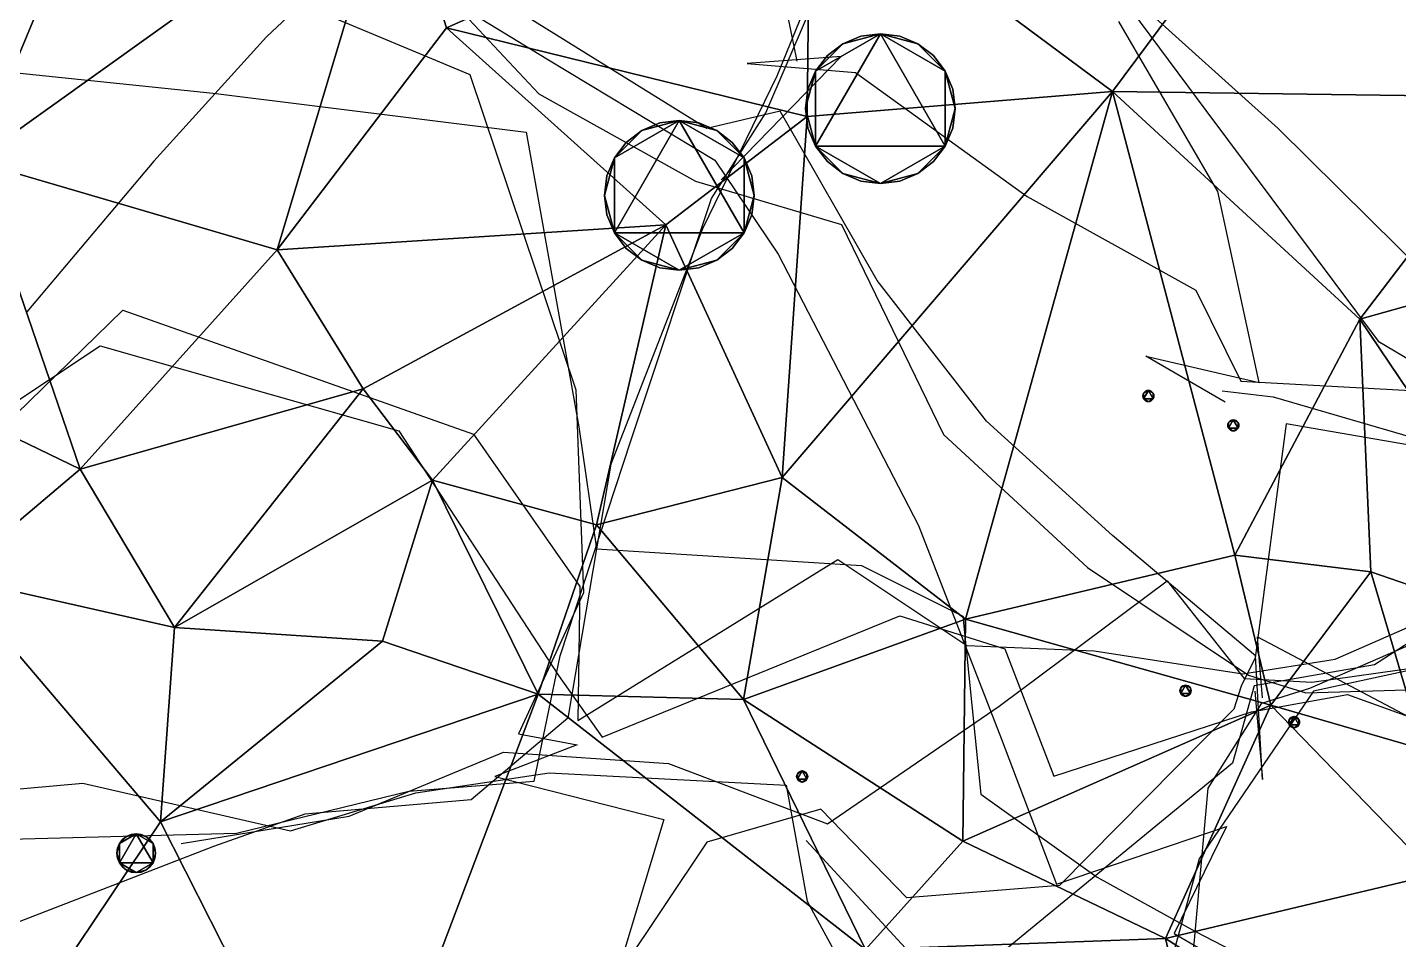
# Model space of a CAD drawing. Header units: metres. Extents: x -1474 to 1301, y -1635 to 1276.
# Drawn here: x -119.9 to 374, y -657.4 to -328.9 of the extents above; entities that cross this region are included whole.
import ezdxf

# ---------------------------------------------------------------- set-up
doc = ezdxf.new("R2010")
doc.units = ezdxf.units.M

msp = doc.modelspace()

# ---------------------------------------------------------------- linework, layer by layer
for p, q in [((-56, -178, -2424), (-139, -377, -2442)), ((-139, -377, -2442), (-56, -178, -2424)), ((12, -269, -2446), (-139, -377, -2442)), ((-139, -377, -2442), (12, -269, -2446)), ((12, -269, -2446), (-30, -409, -2442)), ((-30, -409, -2442), (12, -269, -2446)), ((12, -269, -2446), (31, -329, -2438)), ((31, -329, -2438), (12, -269, -2446)), ((162, -271, -2440), (31, -329, -2438)), ((31, -329, -2438), (162, -271, -2440)), ((162, -271, -2440), (161, -361, -2414)), ((161, -361, -2414), (162, -271, -2440)), ((162, -271, -2440), (271, -352, -2432)), ((271, -352, -2432), (162, -271, -2440)), ((322, -283, -2436), (271, -352, -2432)), ((271, -352, -2432), (322, -283, -2436)), ((157.32043, -340.98315, -2500), (146.96716, -289.9627, -2500)), ((7.648193, -293.32648, -2500), (-33.880005, -332.2066, -2500)), ((5.269409, -302.313, -2500), (67.13257, -340.15887, -2500)), ((124.82922, -365.2815, -2500), (23.338013, -302.19348, -2500)), ((164.5907, -310.34418, -2500), (150.0697, -346.43652, -2500)), ((267.76587, -309.22852, -2500), (304.60498, -358.76788, -2500)), ((28.832275, -314.75525, -2500), (64.30469, -352.8059, -2500)), ((279.30566, -319.1424, -2500), (330.60815, -365.2755, -2500)), ((-16.417969, -322.48456, -2500), (39.431763, -345.7964, -2500)), ((146.0437, -359.6577, -2500), (160.75513, -325.54138, -2500)), ((31, -329, -2438), (-30, -409, -2442)), ((-30, -409, -2442), (31, -329, -2438)), ((31, -329, -2438), (110, -400, -2430)), ((31, -329, -2438), (161, -361, -2414)), ((110, -400, -2430), (31, -329, -2438)), ((161, -361, -2414), (31, -329, -2438)), ((308.85132, -387.92566, -2500), (273.2223, -326.69788, -2500)), ((-33.880005, -332.2066, -2500), (-74.449585, -377.0869, -2500)), ((173.81665, -334.73853, -2500), (168.22473, -339.02936, -2500)), ((180.32849, -332.0412, -2500), (173.81665, -334.73853, -2500)), ((187.31665, -331.12122, -2500), (180.32849, -332.0412, -2500)), ((194.30481, -332.0412, -2500), (187.31665, -331.12122, -2500)), ((200.81665, -334.73853, -2500), (194.30481, -332.0412, -2500)), ((206.40857, -339.02936, -2500), (200.81665, -334.73853, -2500)), ((67.13257, -340.15887, -2500), (127.66699, -376.726, -2500)), ((129.97583, -383.80823, -2500), (173.24902, -339.33185, -2500)), ((173.24902, -339.33185, -2500), (139.39453, -341.89648, -2500)), ((168.22473, -339.02936, -2500), (163.93396, -344.62122, -2500)), ((210.69934, -344.62122, -2500), (206.40857, -339.02936, -2500)), ((-143.26501, -343.14075, -2500), (-53.075073, -352.5299, -2500)), ((139.39453, -341.89648, -2500), (178.35132, -345.09814, -2500)), ((163.93396, -344.62122, -2500), (161.2367, -351.13312, -2500)), ((178.35132, -345.09814, -2500), (240.25195, -389.70996, -2500)), ((213.3966, -351.13312, -2500), (210.69934, -344.62122, -2500)), ((39.431763, -345.7964, -2500), (77.672485, -459.39734, -2500)), ((150.0697, -346.43652, -2500), (123.256714, -401.46863, -2500)), ((-53.075073, -352.5299, -2500), (59.770264, -366.57874, -2500)), ((64.30469, -352.8059, -2500), (120.74829, -384.22284, -2500)), ((271, -352, -2432), (152, -491, -2396)), ((152, -491, -2396), (271, -352, -2432)), ((161.2367, -351.13312, -2500), (160.31665, -358.12122, -2500)), ((271, -352, -2432), (161, -361, -2414)), ((161, -361, -2414), (271, -352, -2432)), ((214.31665, -358.12122, -2500), (213.3966, -351.13312, -2500)), ((271, -352, -2432), (218, -542, -2386)), ((218, -542, -2386), (271, -352, -2432)), ((271, -352, -2432), (315, -519, -2406)), ((271, -352, -2432), (360, -434, -2410)), ((315, -519, -2406), (271, -352, -2432)), ((421, -354, -2430), (271, -352, -2432)), ((271, -352, -2432), (421, -354, -2430)), ((360, -434, -2410), (271, -352, -2432)), ((421, -354, -2430), (360, -434, -2410)), ((360, -434, -2410), (421, -354, -2430)), ((151.24829, -359.07715, -2500), (124.82922, -365.2815, -2500)), ((126.5293, -390.43646, -2500), (146.0437, -359.6577, -2500)), ((186.15271, -419.96887, -2500), (151.24829, -359.07715, -2500)), ((160.31665, -358.12122, -2500), (161.2367, -365.1093, -2500)), ((213.3966, -365.1093, -2500), (214.31665, -358.12122, -2500)), ((304.60498, -358.76788, -2500), (366.60046, -441.87958, -2500)), ((107.895386, -363.27936, -2500), (101.383545, -365.97668, -2500)), ((114.883545, -362.35938, -2500), (107.895386, -363.27936, -2500)), ((161, -361, -2414), (110, -400, -2430)), ((110, -400, -2430), (161, -361, -2414)), ((121.871704, -363.27936, -2500), (114.883545, -362.35938, -2500)), ((128.38354, -365.97668, -2500), (121.871704, -363.27936, -2500)), ((161, -361, -2414), (152, -491, -2396)), ((152, -491, -2396), (161, -361, -2414)), ((161.2367, -365.1093, -2500), (163.93396, -371.62122, -2500)), ((210.69934, -371.62122, -2500), (213.3966, -365.1093, -2500)), ((330.60815, -365.2755, -2500), (405.3678, -439.1855, -2500)), ((59.770264, -366.57874, -2500), (78.6521, -472.77966, -2500)), ((95.791626, -370.26752, -2500), (91.500854, -375.85938, -2500)), ((101.383545, -365.97668, -2500), (95.791626, -370.26752, -2500)), ((133.97546, -370.26752, -2500), (128.38354, -365.97668, -2500)), ((138.26624, -375.85938, -2500), (133.97546, -370.26752, -2500)), ((163.93396, -371.62122, -2500), (168.22473, -377.21307, -2500)), ((206.40857, -377.21307, -2500), (210.69934, -371.62122, -2500)), ((-139, -377, -2442), (-101, -488, -2434)), ((-139, -377, -2442), (-30, -409, -2442)), ((-101, -488, -2434), (-139, -377, -2442)), ((-30, -409, -2442), (-139, -377, -2442)), ((-74.449585, -377.0869, -2500), (-120.12598, -431.3012, -2500)), ((91.500854, -375.85938, -2500), (88.80359, -382.37128, -2500)), ((127.66699, -376.726, -2500), (150.50244, -410.50037, -2500)), ((140.9635, -382.37128, -2500), (138.26624, -375.85938, -2500)), ((168.22473, -377.21307, -2500), (173.81665, -381.5039, -2500)), ((200.81665, -381.5039, -2500), (206.40857, -377.21307, -2500)), ((88.80359, -382.37128, -2500), (87.883545, -389.35938, -2500)), ((120.74829, -384.22284, -2500), (173.34082, -399.8322, -2500)), ((141.88354, -389.35938, -2500), (140.9635, -382.37128, -2500)), ((173.81665, -381.5039, -2500), (180.32849, -384.20123, -2500)), ((180.32849, -384.20123, -2500), (187.31665, -385.12122, -2500)), ((187.31665, -385.12122, -2500), (194.30481, -384.20123, -2500)), ((194.30481, -384.20123, -2500), (200.81665, -381.5039, -2500)), ((87.883545, -389.35938, -2500), (88.80359, -396.34747, -2500)), ((140.9635, -396.34747, -2500), (141.88354, -389.35938, -2500)), ((240.25195, -389.70996, -2500), (300.96338, -423.5688, -2500)), ((323.76453, -456.75305, -2500), (308.85132, -387.92566, -2500)), ((531, -386, -2438), (360, -434, -2410)), ((360, -434, -2410), (531, -386, -2438)), ((97.49072, -477.38507, -2500), (126.5293, -390.43646, -2500)), ((-30, -409, -2442), (110, -400, -2430)), ((110, -400, -2430), (-30, -409, -2442)), ((110, -400, -2430), (1, -459, -2418)), ((1, -459, -2418), (110, -400, -2430)), ((110, -400, -2430), (26, -492, -2406)), ((26, -492, -2406), (110, -400, -2430)), ((110, -400, -2430), (85, -508, -2406)), ((85, -508, -2406), (110, -400, -2430)), ((88.80359, -396.34747, -2500), (91.500854, -402.85938, -2500)), ((110, -400, -2430), (152, -491, -2396)), ((152, -491, -2396), (110, -400, -2430)), ((138.26624, -402.85938, -2500), (140.9635, -396.34747, -2500)), ((173.34082, -399.8322, -2500), (210.03943, -475.4981, -2500)), ((123.256714, -401.46863, -2500), (90.17334, -486.1839, -2500)), ((91.500854, -402.85938, -2500), (95.791626, -408.45123, -2500)), ((133.97546, -408.45123, -2500), (138.26624, -402.85938, -2500)), ((-30, -409, -2442), (-101, -488, -2434)), ((-101, -488, -2434), (-30, -409, -2442)), ((-30, -409, -2442), (1, -459, -2418)), ((1, -459, -2418), (-30, -409, -2442)), ((95.791626, -408.45123, -2500), (101.383545, -412.74207, -2500)), ((128.38354, -412.74207, -2500), (133.97546, -408.45123, -2500)), ((101.383545, -412.74207, -2500), (107.895386, -415.4394, -2500)), ((121.871704, -415.4394, -2500), (128.38354, -412.74207, -2500)), ((150.50244, -410.50037, -2500), (201.0564, -508.27344, -2500)), ((107.895386, -415.4394, -2500), (114.883545, -416.35938, -2500)), ((114.883545, -416.35938, -2500), (121.871704, -415.4394, -2500)), ((-239, -421, -2434), (-101, -488, -2434)), ((-101, -488, -2434), (-239, -421, -2434)), ((225.50171, -470.75757, -2500), (186.15271, -419.96887, -2500)), ((300.96338, -423.5688, -2500), (317.15845, -456.24976, -2500)), ((-128.84436, -472.8402, -2500), (-85.58411, -430.69757, -2500)), ((-85.58411, -430.69757, -2500), (40.79126, -475.38214, -2500)), ((360, -434, -2410), (315, -519, -2406)), ((315, -519, -2406), (360, -434, -2410)), ((360, -434, -2410), (364, -525, -2406)), ((360, -434, -2410), (439, -551, -2406)), ((364, -525, -2406), (360, -434, -2410)), ((439, -551, -2406), (360, -434, -2410)), ((-144.3003, -476.92328, -2500), (-93.75366, -443.60272, -2500)), ((-93.75366, -443.60272, -2500), (13.89978, -474.2013, -2500)), ((366.60046, -441.87958, -2500), (442.4214, -486.9563, -2500)), ((311.5437, -463.89832, -2500), (283.0033, -447.2334, -2500)), ((283.0033, -447.2334, -2500), (323.76453, -456.75305, -2500)), ((1, -459, -2418), (-101, -488, -2434)), ((-101, -488, -2434), (1, -459, -2418)), ((1, -459, -2418), (-67, -545, -2418)), ((-67, -545, -2418), (1, -459, -2418)), ((1, -459, -2418), (26, -492, -2406)), ((26, -492, -2406), (1, -459, -2418)), ((317.15845, -456.24976, -2500), (405.48816, -461.0868, -2500)), ((77.672485, -459.39734, -2500), (80.321655, -532.5295, -2500)), ((281.94495, -461.1186, -2500), (281.87683, -461.63623, -2500)), ((281.87683, -461.63623, -2500), (281.94495, -462.15387, -2500)), ((282.14478, -460.63623, -2500), (281.94495, -461.1186, -2500)), ((281.94495, -462.15387, -2500), (282.14478, -462.63623, -2500)), ((282.46265, -460.22205, -2500), (282.14478, -460.63623, -2500)), ((282.14478, -462.63623, -2500), (282.46265, -463.0504, -2500)), ((282.87683, -459.90417, -2500), (282.46265, -460.22205, -2500)), ((282.46265, -463.0504, -2500), (282.87683, -463.3683, -2500)), ((283.35925, -459.7044, -2500), (282.87683, -459.90417, -2500)), ((282.87683, -463.3683, -2500), (283.35925, -463.56805, -2500)), ((283.87683, -459.63623, -2500), (283.35925, -459.7044, -2500)), ((283.35925, -463.56805, -2500), (283.87683, -463.63623, -2500)), ((284.3944, -459.7044, -2500), (283.87683, -459.63623, -2500)), ((283.87683, -463.63623, -2500), (284.3944, -463.56805, -2500)), ((284.87683, -459.90417, -2500), (284.3944, -459.7044, -2500)), ((284.3944, -463.56805, -2500), (284.87683, -463.3683, -2500)), ((285.29102, -460.22205, -2500), (284.87683, -459.90417, -2500)), ((284.87683, -463.3683, -2500), (285.29102, -463.0504, -2500)), ((285.6089, -460.63623, -2500), (285.29102, -460.22205, -2500)), ((285.29102, -463.0504, -2500), (285.6089, -462.63623, -2500)), ((285.80872, -461.1186, -2500), (285.6089, -460.63623, -2500)), ((285.6089, -462.63623, -2500), (285.80872, -462.15387, -2500)), ((285.87683, -461.63623, -2500), (285.80872, -461.1186, -2500)), ((285.80872, -462.15387, -2500), (285.87683, -461.63623, -2500)), ((310.45483, -459.7608, -2500), (328.77283, -461.94806, -2500)), ((328.77283, -461.94806, -2500), (446.72876, -496.35822, -2500)), ((78.6521, -472.77966, -2500), (85.00903, -516.64105, -2500)), ((270.9231, -511.89288, -2500), (225.50171, -470.75757, -2500)), ((312.53894, -471.70892, -2500), (312.47083, -472.22656, -2500)), ((312.47083, -472.22656, -2500), (312.53894, -472.7442, -2500)), ((312.73877, -471.22656, -2500), (312.53894, -471.70892, -2500)), ((312.53894, -472.7442, -2500), (312.73877, -473.22656, -2500)), ((313.05664, -470.81238, -2500), (312.73877, -471.22656, -2500)), ((312.73877, -473.22656, -2500), (313.05664, -473.64075, -2500)), ((313.47083, -470.4945, -2500), (313.05664, -470.81238, -2500)), ((313.05664, -473.64075, -2500), (313.47083, -473.95862, -2500)), ((313.95325, -470.29474, -2500), (313.47083, -470.4945, -2500)), ((313.47083, -473.95862, -2500), (313.95325, -474.1584, -2500)), ((314.47083, -470.22656, -2500), (313.95325, -470.29474, -2500)), ((313.95325, -474.1584, -2500), (314.47083, -474.22656, -2500)), ((314.9884, -470.29474, -2500), (314.47083, -470.22656, -2500)), ((314.47083, -474.22656, -2500), (314.9884, -474.1584, -2500)), ((315.47083, -470.4945, -2500), (314.9884, -470.29474, -2500)), ((314.9884, -474.1584, -2500), (315.47083, -473.95862, -2500)), ((315.885, -470.81238, -2500), (315.47083, -470.4945, -2500)), ((315.47083, -473.95862, -2500), (315.885, -473.64075, -2500)), ((316.20288, -471.22656, -2500), (315.885, -470.81238, -2500)), ((315.885, -473.64075, -2500), (316.20288, -473.22656, -2500)), ((316.4027, -471.70892, -2500), (316.20288, -471.22656, -2500)), ((316.20288, -473.22656, -2500), (316.4027, -472.7442, -2500)), ((316.47083, -472.22656, -2500), (316.4027, -471.70892, -2500)), ((316.4027, -472.7442, -2500), (316.47083, -472.22656, -2500)), ((333.46387, -471.63757, -2500), (322.30603, -555.9109, -2500)), ((444.734, -490.9547, -2500), (333.46387, -471.63757, -2500)), ((13.89978, -474.2013, -2500), (71.334595, -562.3538, -2500)), ((40.79126, -475.38214, -2500), (79.07825, -530.282, -2500)), ((72.014404, -555.19617, -2500), (97.49072, -477.38507, -2500)), ((210.03943, -475.4981, -2500), (261.91602, -523.4243, -2500)), ((-101, -488, -2434), (-147, -527, -2416)), ((-147, -527, -2416), (-101, -488, -2434)), ((-101, -488, -2434), (-67, -545, -2418)), ((-67, -545, -2418), (-101, -488, -2434)), ((90.17334, -486.1839, -2500), (74.77539, -577.70667, -2500)), ((26, -492, -2406), (-67, -545, -2418)), ((-67, -545, -2418), (26, -492, -2406)), ((26, -492, -2406), (8, -550, -2406)), ((8, -550, -2406), (26, -492, -2406)), ((26, -492, -2406), (64, -569, -2392)), ((26, -492, -2406), (85, -508, -2406)), ((64, -569, -2392), (26, -492, -2406)), ((85, -508, -2406), (26, -492, -2406)), ((152, -491, -2396), (85, -508, -2406)), ((85, -508, -2406), (152, -491, -2396)), ((152, -491, -2396), (138, -571, -2396)), ((138, -571, -2396), (152, -491, -2396)), ((152, -491, -2396), (218, -542, -2386)), ((218, -542, -2386), (152, -491, -2396)), ((85, -508, -2406), (64, -569, -2392)), ((64, -569, -2392), (85, -508, -2406)), ((85, -508, -2406), (138, -571, -2396)), ((138, -571, -2396), (85, -508, -2406)), ((201.0564, -508.27344, -2500), (230.94287, -585.25903, -2500)), ((446.62317, -506.02106, -2500), (365.27002, -558.51624, -2500)), ((322.42444, -555.28577, -2500), (270.9231, -511.89288, -2500)), ((351.14307, -556.413, -2500), (452.04053, -512.0808, -2500)), ((85.00903, -516.64105, -2500), (180.55322, -522.636, -2500)), ((78.37683, -578.48346, -2500), (171.98108, -520.4892, -2500)), ((171.98108, -520.4892, -2500), (218.52063, -551.5474, -2500)), ((180.55322, -522.636, -2500), (217.0575, -540.9985, -2500)), ((218, -542, -2386), (315, -519, -2406)), ((315, -519, -2406), (218, -542, -2386)), ((261.91602, -523.4243, -2500), (319.9242, -562.1927, -2500)), ((315, -519, -2406), (328, -573, -2394)), ((315, -519, -2406), (364, -525, -2406)), ((328, -573, -2394), (315, -519, -2406)), ((364, -525, -2406), (315, -519, -2406)), ((-147, -527, -2416), (-72, -615, -2422)), ((-67, -545, -2418), (-147, -527, -2416)), ((-147, -527, -2416), (-67, -545, -2418)), ((-72, -615, -2422), (-147, -527, -2416)), ((230.13647, -573.41956, -2500), (290.69458, -528.2071, -2500)), ((290.69458, -528.2071, -2500), (318.4049, -563.42676, -2500)), ((364, -525, -2406), (328, -573, -2394)), ((328, -573, -2394), (364, -525, -2406)), ((364, -525, -2406), (383, -589, -2396)), ((364, -525, -2406), (439, -551, -2406)), ((383, -589, -2396), (364, -525, -2406)), ((439, -551, -2406), (364, -525, -2406)), ((80.321655, -532.5295, -2500), (57.013794, -583.27905, -2500)), ((79.07825, -530.282, -2500), (78.37683, -578.48346, -2500)), ((87.06592, -584.51215, -2500), (194.36304, -540.87006, -2500)), ((218, -542, -2386), (138, -571, -2396)), ((138, -571, -2396), (218, -542, -2386)), ((194.36304, -540.87006, -2500), (232.18494, -552.7723, -2500)), ((218, -542, -2386), (217, -622, -2412)), ((217, -622, -2412), (218, -542, -2386)), ((217.0575, -540.9985, -2500), (223.49133, -605.11456, -2500)), ((218, -542, -2386), (328, -573, -2394)), ((328, -573, -2394), (218, -542, -2386)), ((342.02917, -566.86475, -2500), (403.06433, -540.3313, -2500)), ((-67, -545, -2418), (-72, -615, -2422)), ((-72, -615, -2422), (-67, -545, -2418)), ((-67, -545, -2418), (8, -550, -2406)), ((8, -550, -2406), (-67, -545, -2418)), ((8, -550, -2406), (-72, -615, -2422)), ((-72, -615, -2422), (8, -550, -2406)), ((64, -569, -2392), (8, -550, -2406)), ((8, -550, -2406), (64, -569, -2392)), ((218.52063, -551.5474, -2500), (264.33887, -553.4268, -2500)), ((232.18494, -552.7723, -2500), (249.78491, -598.57513, -2500)), ((324.97388, -570.3248, -2500), (323.16187, -548.4141, -2500)), ((323.16187, -548.4141, -2500), (381.73206, -579.3712, -2500)), ((62.585083, -600.41205, -2500), (72.014404, -555.19617, -2500)), ((264.33887, -553.4268, -2500), (317.85156, -561.7289, -2500)), ((322.30603, -555.9109, -2500), (317.30432, -566.17444, -2500)), ((317.85156, -561.7289, -2500), (351.14307, -556.413, -2500)), ((324.93103, -599.7462, -2500), (322.42444, -555.28577, -2500)), ((391.30286, -557.5569, -2500), (343.30054, -567.9421, -2500)), ((71.334595, -562.3538, -2500), (87.06592, -584.51215, -2500)), ((319.9242, -562.1927, -2500), (340.60522, -568.5896, -2500)), ((365.27002, -558.51624, -2500), (321.95898, -566.05914, -2500)), ((342.7058, -564.76917, -2500), (381.9624, -559.21216, -2500)), ((295.32263, -567.27795, -2500), (295.25452, -567.7956, -2500)), ((295.25452, -567.7956, -2500), (295.32263, -568.31323, -2500)), ((295.52246, -566.7956, -2500), (295.32263, -567.27795, -2500)), ((295.84033, -566.3814, -2500), (295.52246, -566.7956, -2500)), ((296.25452, -566.06354, -2500), (295.84033, -566.3814, -2500)), ((296.73694, -565.8638, -2500), (296.25452, -566.06354, -2500)), ((297.25452, -565.7956, -2500), (296.73694, -565.8638, -2500)), ((297.7721, -565.8638, -2500), (297.25452, -565.7956, -2500)), ((298.25452, -566.06354, -2500), (297.7721, -565.8638, -2500)), ((298.6687, -566.3814, -2500), (298.25452, -566.06354, -2500)), ((298.98657, -566.7956, -2500), (298.6687, -566.3814, -2500)), ((299.1864, -567.27795, -2500), (298.98657, -566.7956, -2500)), ((299.25452, -567.7956, -2500), (299.1864, -567.27795, -2500)), ((299.1864, -568.31323, -2500), (299.25452, -567.7956, -2500)), ((343.30054, -567.9421, -2500), (302.12854, -628.40564, -2500)), ((321.95898, -566.05914, -2500), (314.1394, -593.8933, -2500)), ((317.30432, -566.17444, -2500), (314.65625, -574.42194, -2500)), ((318.4049, -563.42676, -2500), (342.7058, -564.76917, -2500)), ((322.2296, -567.91345, -2500), (324.93103, -599.7462, -2500)), ((324.68396, -572.29803, -2500), (342.02917, -566.86475, -2500)), ((340.60522, -568.5896, -2500), (390.39917, -567.0701, -2500)), ((64, -569, -2392), (-72, -615, -2422)), ((-72, -615, -2422), (64, -569, -2392)), ((64, -569, -2392), (-4, -749, -2420)), ((-4, -749, -2420), (64, -569, -2392)), ((138, -571, -2396), (64, -569, -2392)), ((64, -569, -2392), (182, -661, -2390)), ((64, -569, -2392), (138, -571, -2396)), ((182, -661, -2390), (64, -569, -2392)), ((138, -571, -2396), (182, -661, -2390)), ((138, -571, -2396), (217, -622, -2412)), ((182, -661, -2390), (138, -571, -2396)), ((217, -622, -2412), (138, -571, -2396)), ((295.32263, -568.31323, -2500), (295.52246, -568.7956, -2500)), ((295.52246, -568.7956, -2500), (295.84033, -569.2098, -2500)), ((295.84033, -569.2098, -2500), (296.25452, -569.52765, -2500)), ((296.25452, -569.52765, -2500), (296.73694, -569.7274, -2500)), ((296.73694, -569.7274, -2500), (297.25452, -569.7956, -2500)), ((297.25452, -569.7956, -2500), (297.7721, -569.7274, -2500)), ((297.7721, -569.7274, -2500), (298.25452, -569.52765, -2500)), ((298.25452, -569.52765, -2500), (298.6687, -569.2098, -2500)), ((298.6687, -569.2098, -2500), (298.98657, -568.7956, -2500)), ((298.98657, -568.7956, -2500), (299.1864, -568.31323, -2500)), ((305.35022, -602.8741, -2500), (324.68396, -572.29803, -2500)), ((321.0669, -575.36304, -2500), (355.6245, -569.1686, -2500)), ((355.6245, -569.1686, -2500), (447.56885, -602.4696, -2500)), ((74.77539, -577.70667, -2500), (39.926636, -607.085, -2500)), ((168.22266, -615.7739, -2500), (230.13647, -573.41956, -2500)), ((328, -573, -2394), (217, -622, -2412)), ((217, -622, -2412), (328, -573, -2394)), ((249.78491, -598.57513, -2500), (321.0669, -575.36304, -2500)), ((314.65625, -574.42194, -2500), (251.8739, -638.02, -2500)), ((328, -573, -2394), (290, -657, -2396)), ((290, -657, -2396), (328, -573, -2394)), ((328, -573, -2394), (387, -634, -2390)), ((328, -573, -2394), (383, -589, -2396)), ((387, -634, -2390), (328, -573, -2394)), ((383, -589, -2396), (328, -573, -2394)), ((334.93396, -577.7222, -2500), (334.6161, -578.1364, -2500)), ((335.34814, -577.40436, -2500), (334.93396, -577.7222, -2500)), ((335.83057, -577.2046, -2500), (335.34814, -577.40436, -2500)), ((336.34814, -577.1364, -2500), (335.83057, -577.2046, -2500)), ((336.86572, -577.2046, -2500), (336.34814, -577.1364, -2500)), ((337.34814, -577.40436, -2500), (336.86572, -577.2046, -2500)), ((337.76233, -577.7222, -2500), (337.34814, -577.40436, -2500)), ((338.0802, -578.1364, -2500), (337.76233, -577.7222, -2500)), ((334.41626, -578.6188, -2500), (334.34814, -579.1364, -2500)), ((334.34814, -579.1364, -2500), (334.41626, -579.65405, -2500)), ((334.6161, -578.1364, -2500), (334.41626, -578.6188, -2500)), ((334.41626, -579.65405, -2500), (334.6161, -580.1364, -2500)), ((334.6161, -580.1364, -2500), (334.93396, -580.5506, -2500)), ((334.93396, -580.5506, -2500), (335.34814, -580.86847, -2500)), ((335.34814, -580.86847, -2500), (335.83057, -581.06824, -2500)), ((335.83057, -581.06824, -2500), (336.34814, -581.1364, -2500)), ((336.34814, -581.1364, -2500), (336.86572, -581.06824, -2500)), ((336.86572, -581.06824, -2500), (337.34814, -580.86847, -2500)), ((337.34814, -580.86847, -2500), (337.76233, -580.5506, -2500)), ((337.76233, -580.5506, -2500), (338.0802, -580.1364, -2500)), ((338.28003, -578.6188, -2500), (338.0802, -578.1364, -2500)), ((338.0802, -580.1364, -2500), (338.28003, -579.65405, -2500)), ((338.34814, -579.1364, -2500), (338.28003, -578.6188, -2500)), ((338.28003, -579.65405, -2500), (338.34814, -579.1364, -2500)), ((78.13916, -587.2406, -2500), (48.37854, -598.75104, -2500)), ((57.013794, -583.27905, -2500), (78.13916, -587.2406, -2500)), ((230.94287, -585.25903, -2500), (250.81897, -637.4984, -2500)), ((-4.094849, -612.9643, -2500), (51.52112, -589.9367, -2500)), ((51.52112, -589.9367, -2500), (110.960205, -594.0395, -2500)), ((19.940552, -604.6097, -2500), (68.037476, -597.406, -2500)), ((68.037476, -597.406, -2500), (153.40833, -601.77893, -2500)), ((110.960205, -594.0395, -2500), (168.22266, -615.7739, -2500)), ((157.72522, -597.2855, -2500), (157.40735, -597.6997, -2500)), ((158.1394, -596.96765, -2500), (157.72522, -597.2855, -2500)), ((158.62183, -596.7679, -2500), (158.1394, -596.96765, -2500)), ((159.1394, -596.6997, -2500), (158.62183, -596.7679, -2500)), ((159.65698, -596.7679, -2500), (159.1394, -596.6997, -2500)), ((160.1394, -596.96765, -2500), (159.65698, -596.7679, -2500)), ((160.55359, -597.2855, -2500), (160.1394, -596.96765, -2500)), ((160.87146, -597.6997, -2500), (160.55359, -597.2855, -2500)), ((314.1394, -593.8933, -2500), (232.60669, -660.8932, -2500)), ((-165.47021, -606.85767, -2500), (-99.93494, -601.101, -2500)), ((-99.93494, -601.101, -2500), (-25.200073, -618.21686, -2500)), ((17.485718, -603.9347, -2500), (62.585083, -600.41205, -2500)), ((48.37854, -598.75104, -2500), (109.27551, -614.24927, -2500)), ((153.40833, -601.77893, -2500), (160.9978, -643.5505, -2500)), ((157.20752, -598.18207, -2500), (157.1394, -598.6997, -2500)), ((157.1394, -598.6997, -2500), (157.20752, -599.21735, -2500)), ((157.40735, -597.6997, -2500), (157.20752, -598.18207, -2500)), ((157.20752, -599.21735, -2500), (157.40735, -599.6997, -2500)), ((157.40735, -599.6997, -2500), (157.72522, -600.1139, -2500)), ((157.72522, -600.1139, -2500), (158.1394, -600.43176, -2500)), ((158.1394, -600.43176, -2500), (158.62183, -600.63153, -2500)), ((158.62183, -600.63153, -2500), (159.1394, -600.6997, -2500)), ((159.1394, -600.6997, -2500), (159.65698, -600.63153, -2500)), ((159.65698, -600.63153, -2500), (160.1394, -600.43176, -2500)), ((160.1394, -600.43176, -2500), (160.55359, -600.1139, -2500)), ((160.55359, -600.1139, -2500), (160.87146, -599.6997, -2500)), ((161.07129, -598.18207, -2500), (160.87146, -597.6997, -2500)), ((160.87146, -599.6997, -2500), (161.07129, -599.21735, -2500)), ((161.1394, -598.6997, -2500), (161.07129, -598.18207, -2500)), ((161.07129, -599.21735, -2500), (161.1394, -598.6997, -2500)), ((-44.585205, -619.1035, -2500), (17.485718, -603.9347, -2500)), ((-25.200073, -618.21686, -2500), (19.940552, -604.6097, -2500)), ((39.926636, -607.085, -2500), (-20.053345, -612.2451, -2500)), ((223.49133, -605.11456, -2500), (265.42102, -635.0014, -2500)), ((299.438, -668.66766, -2500), (305.35022, -602.8741, -2500)), ((-20.053345, -612.2451, -2500), (-52.968994, -623.90497, -2500)), ((165.82446, -610.51575, -2500), (124.752686, -622.368, -2500)), ((196.8872, -642.46564, -2500), (165.82446, -610.51575, -2500)), ((-72, -615, -2422), (-154, -737, -2434)), ((-154, -737, -2434), (-72, -615, -2422)), ((-72, -615, -2422), (-4, -749, -2420)), ((-4, -749, -2420), (-72, -615, -2422)), ((-64.506836, -622.7866, -2500), (-4.094849, -612.9643, -2500)), ((109.27551, -614.24927, -2500), (73.693726, -732.2025, -2500)), ((250.81897, -637.4984, -2500), (312.01123, -616.7677, -2500)), ((312.01123, -616.7677, -2500), (293.18286, -655.2494, -2500)), ((-138.10474, -621.6098, -2500), (-44.585205, -619.1035, -2500)), ((-85.70166, -621.39246, -2500), (-86.81409, -622.8422, -2500)), ((-84.25195, -620.28, -2500), (-85.70166, -621.39246, -2500)), ((-82.56372, -619.58075, -2500), (-84.25195, -620.28, -2500)), ((-80.75195, -619.3422, -2500), (-82.56372, -619.58075, -2500)), ((-78.940186, -619.58075, -2500), (-80.75195, -619.3422, -2500)), ((-77.25195, -620.28, -2500), (-78.940186, -619.58075, -2500)), ((-75.802246, -621.39246, -2500), (-77.25195, -620.28, -2500)), ((-74.68982, -622.8422, -2500), (-75.802246, -621.39246, -2500)), ((124.752686, -622.368, -2500), (64.733154, -712.20325, -2500)), ((160.5874, -621.78894, -2500), (207.87598, -672.9431, -2500)), ((217, -622, -2412), (182, -661, -2390)), ((182, -661, -2390), (217, -622, -2412)), ((217, -622, -2412), (290, -657, -2396)), ((290, -657, -2396), (217, -622, -2412)), ((-52.968994, -623.90497, -2500), (-135.22888, -655.7836, -2500)), ((-87.51343, -624.5305, -2500), (-87.75195, -626.3422, -2500)), ((-87.75195, -626.3422, -2500), (-87.51343, -628.15393, -2500)), ((-86.81409, -622.8422, -2500), (-87.51343, -624.5305, -2500)), ((-73.99048, -624.5305, -2500), (-74.68982, -622.8422, -2500)), ((-73.75195, -626.3422, -2500), (-73.99048, -624.5305, -2500)), ((-73.99048, -628.15393, -2500), (-73.75195, -626.3422, -2500)), ((-87.51343, -628.15393, -2500), (-86.81409, -629.8422, -2500)), ((-86.81409, -629.8422, -2500), (-85.70166, -631.292, -2500)), ((-85.70166, -631.292, -2500), (-84.25195, -632.4044, -2500)), ((-77.25195, -632.4044, -2500), (-75.802246, -631.292, -2500)), ((-75.802246, -631.292, -2500), (-74.68982, -629.8422, -2500)), ((-74.68982, -629.8422, -2500), (-73.99048, -628.15393, -2500)), ((302.12854, -628.40564, -2500), (285.42834, -689.7232, -2500)), ((-84.25195, -632.4044, -2500), (-82.56372, -633.1037, -2500)), ((-82.56372, -633.1037, -2500), (-80.75195, -633.3422, -2500)), ((-80.75195, -633.3422, -2500), (-78.940186, -633.1037, -2500)), ((-78.940186, -633.1037, -2500), (-77.25195, -632.4044, -2500)), ((265.42102, -635.0014, -2500), (300.6228, -654.42, -2500)), ((387, -634, -2390), (290, -657, -2396)), ((290, -657, -2396), (387, -634, -2390)), ((251.8739, -638.02, -2500), (196.8872, -642.46564, -2500)), ((160.9978, -643.5505, -2500), (209.50403, -733.23285, -2500)), ((293.18286, -655.2494, -2500), (362.3313, -695.451, -2500)), ((300.6228, -654.42, -2500), (367.1864, -688.7362, -2500)), ((290, -657, -2396), (182, -661, -2390)), ((182, -661, -2390), (290, -657, -2396)), ((290, -657, -2396), (306, -723, -2402)), ((290, -657, -2396), (370, -708, -2396)), ((306, -723, -2402), (290, -657, -2396)), ((370, -708, -2396), (290, -657, -2396))]:
    msp.add_line(p, q)
for points in [[(163.93396, -344.62122, -2500), (173.81665, -334.73853, -2500), (187.31665, -331.12122, -2500), (187.31676, -331.12112, -2500)], [(163.93396, -371.62122, -2500), (163.93396, -344.62122, -2500), (187.31665, -331.12122, -2500), (187.31676, -331.12112, -2500)], [(187.31665, -331.12122, -2500), (210.69934, -371.62122, -2500), (163.93396, -371.62122, -2500), (163.93407, -371.62112, -2500)], [(163.93396, -344.62122, -2500), (168.22473, -339.02936, -2500), (173.81665, -334.73853, -2500), (173.81676, -334.73843, -2500)], [(173.81665, -334.73853, -2500), (180.32849, -332.0412, -2500), (187.31665, -331.12122, -2500), (187.31676, -331.12112, -2500)], [(187.31665, -331.12122, -2500), (194.30481, -332.0412, -2500), (200.81665, -334.73853, -2500), (200.81676, -334.73843, -2500)], [(187.31665, -331.12122, -2500), (200.81665, -334.73853, -2500), (210.69934, -344.62122, -2500), (210.69945, -344.62112, -2500)], [(187.31665, -331.12122, -2500), (210.69934, -344.62122, -2500), (210.69934, -371.62122, -2500), (210.69945, -371.62112, -2500)], [(200.81665, -334.73853, -2500), (206.40857, -339.02936, -2500), (210.69934, -344.62122, -2500), (210.69945, -344.62112, -2500)], [(160.31665, -358.12122, -2500), (161.2367, -351.13312, -2500), (163.93396, -344.62122, -2500), (163.93407, -344.62112, -2500)], [(163.93396, -371.62122, -2500), (160.31665, -358.12122, -2500), (163.93396, -344.62122, -2500), (163.93407, -344.62112, -2500)], [(210.69934, -344.62122, -2500), (213.3966, -351.13312, -2500), (214.31665, -358.12122, -2500), (214.31676, -358.12112, -2500)], [(210.69934, -344.62122, -2500), (214.31665, -358.12122, -2500), (210.69934, -371.62122, -2500), (210.69945, -371.62112, -2500)], [(163.93396, -371.62122, -2500), (161.2367, -365.1093, -2500), (160.31665, -358.12122, -2500), (160.31676, -358.12112, -2500)], [(214.31665, -358.12122, -2500), (213.3966, -365.1093, -2500), (210.69934, -371.62122, -2500), (210.69945, -371.62112, -2500)], [(91.500854, -375.85938, -2500), (101.383545, -365.97668, -2500), (114.883545, -362.35938, -2500), (114.883644, -362.35928, -2500)], [(91.500854, -402.85938, -2500), (91.500854, -375.85938, -2500), (114.883545, -362.35938, -2500), (114.883644, -362.35928, -2500)], [(114.883545, -362.35938, -2500), (138.26624, -402.85938, -2500), (91.500854, -402.85938, -2500), (91.50095, -402.85928, -2500)], [(101.383545, -365.97668, -2500), (107.895386, -363.27936, -2500), (114.883545, -362.35938, -2500), (114.883644, -362.35928, -2500)], [(114.883545, -362.35938, -2500), (121.871704, -363.27936, -2500), (128.38354, -365.97668, -2500), (128.38365, -365.9766, -2500)], [(114.883545, -362.35938, -2500), (128.38354, -365.97668, -2500), (138.26624, -375.85938, -2500), (138.26634, -375.85928, -2500)], [(114.883545, -362.35938, -2500), (138.26624, -375.85938, -2500), (138.26624, -402.85938, -2500), (138.26634, -402.85928, -2500)], [(91.500854, -375.85938, -2500), (95.791626, -370.26752, -2500), (101.383545, -365.97668, -2500), (101.383644, -365.9766, -2500)], [(128.38354, -365.97668, -2500), (133.97546, -370.26752, -2500), (138.26624, -375.85938, -2500), (138.26634, -375.85928, -2500)], [(173.81665, -381.5039, -2500), (168.22473, -377.21307, -2500), (163.93396, -371.62122, -2500), (163.93407, -371.62112, -2500)], [(187.31665, -385.12122, -2500), (173.81665, -381.5039, -2500), (163.93396, -371.62122, -2500), (163.93407, -371.62112, -2500)], [(210.69934, -371.62122, -2500), (187.31665, -385.12122, -2500), (163.93396, -371.62122, -2500), (163.93407, -371.62112, -2500)], [(210.69934, -371.62122, -2500), (200.81665, -381.5039, -2500), (187.31665, -385.12122, -2500), (187.31676, -385.12112, -2500)], [(210.69934, -371.62122, -2500), (206.40857, -377.21307, -2500), (200.81665, -381.5039, -2500), (200.81676, -381.5038, -2500)], [(87.883545, -389.35938, -2500), (88.80359, -382.37128, -2500), (91.500854, -375.85938, -2500), (91.50095, -375.85928, -2500)], [(91.500854, -402.85938, -2500), (87.883545, -389.35938, -2500), (91.500854, -375.85938, -2500), (91.50095, -375.85928, -2500)], [(138.26624, -375.85938, -2500), (140.9635, -382.37128, -2500), (141.88354, -389.35938, -2500), (141.88365, -389.35928, -2500)], [(138.26624, -375.85938, -2500), (141.88354, -389.35938, -2500), (138.26624, -402.85938, -2500), (138.26634, -402.85928, -2500)], [(187.31665, -385.12122, -2500), (180.32849, -384.20123, -2500), (173.81665, -381.5039, -2500), (173.81676, -381.5038, -2500)], [(200.81665, -381.5039, -2500), (194.30481, -384.20123, -2500), (187.31665, -385.12122, -2500), (187.31676, -385.12112, -2500)], [(91.500854, -402.85938, -2500), (88.80359, -396.34747, -2500), (87.883545, -389.35938, -2500), (87.883644, -389.35928, -2500)], [(141.88354, -389.35938, -2500), (140.9635, -396.34747, -2500), (138.26624, -402.85938, -2500), (138.26634, -402.85928, -2500)], [(101.383545, -412.74207, -2500), (95.791626, -408.45123, -2500), (91.500854, -402.85938, -2500), (91.50095, -402.85928, -2500)], [(114.883545, -416.35938, -2500), (101.383545, -412.74207, -2500), (91.500854, -402.85938, -2500), (91.50095, -402.85928, -2500)], [(138.26624, -402.85938, -2500), (114.883545, -416.35938, -2500), (91.500854, -402.85938, -2500), (91.50095, -402.85928, -2500)], [(138.26624, -402.85938, -2500), (128.38354, -412.74207, -2500), (114.883545, -416.35938, -2500), (114.883644, -416.35928, -2500)], [(138.26624, -402.85938, -2500), (133.97546, -408.45123, -2500), (128.38354, -412.74207, -2500), (128.38365, -412.74197, -2500)], [(114.883545, -416.35938, -2500), (107.895386, -415.4394, -2500), (101.383545, -412.74207, -2500), (101.383644, -412.74197, -2500)], [(128.38354, -412.74207, -2500), (121.871704, -415.4394, -2500), (114.883545, -416.35938, -2500), (114.883644, -416.35928, -2500)], [(281.87683, -461.63623, -2500), (281.94495, -461.1186, -2500), (282.14478, -460.63623, -2500), (282.14487, -460.63614, -2500)], [(282.14478, -462.63623, -2500), (281.87683, -461.63623, -2500), (282.14478, -460.63623, -2500), (282.14487, -460.63614, -2500)], [(282.14478, -462.63623, -2500), (281.94495, -462.15387, -2500), (281.87683, -461.63623, -2500), (281.87692, -461.63614, -2500)], [(282.14478, -460.63623, -2500), (282.87683, -459.90417, -2500), (283.87683, -459.63623, -2500), (283.87692, -459.63614, -2500)], [(282.14478, -462.63623, -2500), (282.14478, -460.63623, -2500), (283.87683, -459.63623, -2500), (283.87692, -459.63614, -2500)], [(283.87683, -459.63623, -2500), (285.6089, -462.63623, -2500), (282.14478, -462.63623, -2500), (282.14487, -462.63614, -2500)], [(282.14478, -460.63623, -2500), (282.46265, -460.22205, -2500), (282.87683, -459.90417, -2500), (282.87692, -459.90408, -2500)], [(282.87683, -463.3683, -2500), (282.46265, -463.0504, -2500), (282.14478, -462.63623, -2500), (282.14487, -462.63614, -2500)], [(283.87683, -463.63623, -2500), (282.87683, -463.3683, -2500), (282.14478, -462.63623, -2500), (282.14487, -462.63614, -2500)], [(285.6089, -462.63623, -2500), (283.87683, -463.63623, -2500), (282.14478, -462.63623, -2500), (282.14487, -462.63614, -2500)], [(282.87683, -459.90417, -2500), (283.35925, -459.7044, -2500), (283.87683, -459.63623, -2500), (283.87692, -459.63614, -2500)], [(283.87683, -463.63623, -2500), (283.35925, -463.56805, -2500), (282.87683, -463.3683, -2500), (282.87692, -463.3682, -2500)], [(283.87683, -459.63623, -2500), (284.3944, -459.7044, -2500), (284.87683, -459.90417, -2500), (284.87692, -459.90408, -2500)], [(283.87683, -459.63623, -2500), (284.87683, -459.90417, -2500), (285.6089, -460.63623, -2500), (285.60898, -460.63614, -2500)], [(283.87683, -459.63623, -2500), (285.6089, -460.63623, -2500), (285.6089, -462.63623, -2500), (285.60898, -462.63614, -2500)], [(285.6089, -462.63623, -2500), (284.87683, -463.3683, -2500), (283.87683, -463.63623, -2500), (283.87692, -463.63614, -2500)], [(284.87683, -463.3683, -2500), (284.3944, -463.56805, -2500), (283.87683, -463.63623, -2500), (283.87692, -463.63614, -2500)], [(284.87683, -459.90417, -2500), (285.29102, -460.22205, -2500), (285.6089, -460.63623, -2500), (285.60898, -460.63614, -2500)], [(285.6089, -462.63623, -2500), (285.29102, -463.0504, -2500), (284.87683, -463.3683, -2500), (284.87692, -463.3682, -2500)], [(285.6089, -460.63623, -2500), (285.80872, -461.1186, -2500), (285.87683, -461.63623, -2500), (285.87692, -461.63614, -2500)], [(285.6089, -460.63623, -2500), (285.87683, -461.63623, -2500), (285.6089, -462.63623, -2500), (285.60898, -462.63614, -2500)], [(285.87683, -461.63623, -2500), (285.80872, -462.15387, -2500), (285.6089, -462.63623, -2500), (285.60898, -462.63614, -2500)], [(312.47083, -472.22656, -2500), (312.53894, -471.70892, -2500), (312.73877, -471.22656, -2500), (312.73886, -471.22647, -2500)], [(312.73877, -473.22656, -2500), (312.47083, -472.22656, -2500), (312.73877, -471.22656, -2500), (312.73886, -471.22647, -2500)], [(312.73877, -473.22656, -2500), (312.53894, -472.7442, -2500), (312.47083, -472.22656, -2500), (312.47092, -472.22647, -2500)], [(312.73877, -471.22656, -2500), (313.47083, -470.4945, -2500), (314.47083, -470.22656, -2500), (314.47092, -470.22647, -2500)], [(312.73877, -473.22656, -2500), (312.73877, -471.22656, -2500), (314.47083, -470.22656, -2500), (314.47092, -470.22647, -2500)], [(314.47083, -470.22656, -2500), (316.20288, -473.22656, -2500), (312.73877, -473.22656, -2500), (312.73886, -473.22647, -2500)], [(312.73877, -471.22656, -2500), (313.05664, -470.81238, -2500), (313.47083, -470.4945, -2500), (313.47092, -470.49442, -2500)], [(313.47083, -473.95862, -2500), (313.05664, -473.64075, -2500), (312.73877, -473.22656, -2500), (312.73886, -473.22647, -2500)], [(314.47083, -474.22656, -2500), (313.47083, -473.95862, -2500), (312.73877, -473.22656, -2500), (312.73886, -473.22647, -2500)], [(316.20288, -473.22656, -2500), (314.47083, -474.22656, -2500), (312.73877, -473.22656, -2500), (312.73886, -473.22647, -2500)], [(313.47083, -470.4945, -2500), (313.95325, -470.29474, -2500), (314.47083, -470.22656, -2500), (314.47092, -470.22647, -2500)], [(314.47083, -474.22656, -2500), (313.95325, -474.1584, -2500), (313.47083, -473.95862, -2500), (313.47092, -473.95853, -2500)], [(314.47083, -470.22656, -2500), (314.9884, -470.29474, -2500), (315.47083, -470.4945, -2500), (315.47092, -470.49442, -2500)], [(314.47083, -470.22656, -2500), (315.47083, -470.4945, -2500), (316.20288, -471.22656, -2500), (316.20297, -471.22647, -2500)], [(314.47083, -470.22656, -2500), (316.20288, -471.22656, -2500), (316.20288, -473.22656, -2500), (316.20297, -473.22647, -2500)], [(316.20288, -473.22656, -2500), (315.47083, -473.95862, -2500), (314.47083, -474.22656, -2500), (314.47092, -474.22647, -2500)], [(315.47083, -473.95862, -2500), (314.9884, -474.1584, -2500), (314.47083, -474.22656, -2500), (314.47092, -474.22647, -2500)], [(315.47083, -470.4945, -2500), (315.885, -470.81238, -2500), (316.20288, -471.22656, -2500), (316.20297, -471.22647, -2500)], [(316.20288, -473.22656, -2500), (315.885, -473.64075, -2500), (315.47083, -473.95862, -2500), (315.47092, -473.95853, -2500)], [(316.20288, -471.22656, -2500), (316.4027, -471.70892, -2500), (316.47083, -472.22656, -2500), (316.47092, -472.22647, -2500)], [(316.20288, -471.22656, -2500), (316.47083, -472.22656, -2500), (316.20288, -473.22656, -2500), (316.20297, -473.22647, -2500)], [(316.47083, -472.22656, -2500), (316.4027, -472.7442, -2500), (316.20288, -473.22656, -2500), (316.20297, -473.22647, -2500)], [(295.25452, -567.7956, -2500), (295.32263, -567.27795, -2500), (295.52246, -566.7956, -2500), (295.52255, -566.7955, -2500)], [(295.52246, -568.7956, -2500), (295.25452, -567.7956, -2500), (295.52246, -566.7956, -2500), (295.52255, -566.7955, -2500)], [(295.52246, -568.7956, -2500), (295.32263, -568.31323, -2500), (295.25452, -567.7956, -2500), (295.2546, -567.7955, -2500)], [(295.52246, -566.7956, -2500), (296.25452, -566.06354, -2500), (297.25452, -565.7956, -2500), (297.2546, -565.7955, -2500)], [(295.52246, -568.7956, -2500), (295.52246, -566.7956, -2500), (297.25452, -565.7956, -2500), (297.2546, -565.7955, -2500)], [(297.25452, -565.7956, -2500), (298.98657, -568.7956, -2500), (295.52246, -568.7956, -2500), (295.52255, -568.7955, -2500)], [(295.52246, -566.7956, -2500), (295.84033, -566.3814, -2500), (296.25452, -566.06354, -2500), (296.2546, -566.0634, -2500)], [(296.25452, -566.06354, -2500), (296.73694, -565.8638, -2500), (297.25452, -565.7956, -2500), (297.2546, -565.7955, -2500)], [(297.25452, -565.7956, -2500), (297.7721, -565.8638, -2500), (298.25452, -566.06354, -2500), (298.2546, -566.0634, -2500)], [(297.25452, -565.7956, -2500), (298.25452, -566.06354, -2500), (298.98657, -566.7956, -2500), (298.98666, -566.7955, -2500)], [(297.25452, -565.7956, -2500), (298.98657, -566.7956, -2500), (298.98657, -568.7956, -2500), (298.98666, -568.7955, -2500)], [(298.25452, -566.06354, -2500), (298.6687, -566.3814, -2500), (298.98657, -566.7956, -2500), (298.98666, -566.7955, -2500)], [(298.98657, -566.7956, -2500), (299.1864, -567.27795, -2500), (299.25452, -567.7956, -2500), (299.2546, -567.7955, -2500)], [(298.98657, -566.7956, -2500), (299.25452, -567.7956, -2500), (298.98657, -568.7956, -2500), (298.98666, -568.7955, -2500)], [(299.25452, -567.7956, -2500), (299.1864, -568.31323, -2500), (298.98657, -568.7956, -2500), (298.98666, -568.7955, -2500)], [(296.25452, -569.52765, -2500), (295.84033, -569.2098, -2500), (295.52246, -568.7956, -2500), (295.52255, -568.7955, -2500)], [(297.25452, -569.7956, -2500), (296.25452, -569.52765, -2500), (295.52246, -568.7956, -2500), (295.52255, -568.7955, -2500)], [(298.98657, -568.7956, -2500), (297.25452, -569.7956, -2500), (295.52246, -568.7956, -2500), (295.52255, -568.7955, -2500)], [(297.25452, -569.7956, -2500), (296.73694, -569.7274, -2500), (296.25452, -569.52765, -2500), (296.2546, -569.5275, -2500)], [(298.98657, -568.7956, -2500), (298.25452, -569.52765, -2500), (297.25452, -569.7956, -2500), (297.2546, -569.7955, -2500)], [(298.25452, -569.52765, -2500), (297.7721, -569.7274, -2500), (297.25452, -569.7956, -2500), (297.2546, -569.7955, -2500)], [(298.98657, -568.7956, -2500), (298.6687, -569.2098, -2500), (298.25452, -569.52765, -2500), (298.2546, -569.5275, -2500)], [(334.6161, -578.1364, -2500), (335.34814, -577.40436, -2500), (336.34814, -577.1364, -2500), (336.34824, -577.1363, -2500)], [(334.6161, -580.1364, -2500), (334.6161, -578.1364, -2500), (336.34814, -577.1364, -2500), (336.34824, -577.1363, -2500)], [(336.34814, -577.1364, -2500), (338.0802, -580.1364, -2500), (334.6161, -580.1364, -2500), (334.61618, -580.1363, -2500)], [(334.6161, -578.1364, -2500), (334.93396, -577.7222, -2500), (335.34814, -577.40436, -2500), (335.34824, -577.40424, -2500)], [(335.34814, -577.40436, -2500), (335.83057, -577.2046, -2500), (336.34814, -577.1364, -2500), (336.34824, -577.1363, -2500)], [(336.34814, -577.1364, -2500), (336.86572, -577.2046, -2500), (337.34814, -577.40436, -2500), (337.34824, -577.40424, -2500)], [(336.34814, -577.1364, -2500), (337.34814, -577.40436, -2500), (338.0802, -578.1364, -2500), (338.0803, -578.1363, -2500)], [(336.34814, -577.1364, -2500), (338.0802, -578.1364, -2500), (338.0802, -580.1364, -2500), (338.0803, -580.1363, -2500)], [(337.34814, -577.40436, -2500), (337.76233, -577.7222, -2500), (338.0802, -578.1364, -2500), (338.0803, -578.1363, -2500)], [(334.34814, -579.1364, -2500), (334.41626, -578.6188, -2500), (334.6161, -578.1364, -2500), (334.61618, -578.1363, -2500)], [(334.6161, -580.1364, -2500), (334.34814, -579.1364, -2500), (334.6161, -578.1364, -2500), (334.61618, -578.1363, -2500)], [(334.6161, -580.1364, -2500), (334.41626, -579.65405, -2500), (334.34814, -579.1364, -2500), (334.34824, -579.1363, -2500)], [(335.34814, -580.86847, -2500), (334.93396, -580.5506, -2500), (334.6161, -580.1364, -2500), (334.61618, -580.1363, -2500)], [(336.34814, -581.1364, -2500), (335.34814, -580.86847, -2500), (334.6161, -580.1364, -2500), (334.61618, -580.1363, -2500)], [(338.0802, -580.1364, -2500), (336.34814, -581.1364, -2500), (334.6161, -580.1364, -2500), (334.61618, -580.1363, -2500)], [(336.34814, -581.1364, -2500), (335.83057, -581.06824, -2500), (335.34814, -580.86847, -2500), (335.34824, -580.86835, -2500)], [(338.0802, -580.1364, -2500), (337.34814, -580.86847, -2500), (336.34814, -581.1364, -2500), (336.34824, -581.1363, -2500)], [(337.34814, -580.86847, -2500), (336.86572, -581.06824, -2500), (336.34814, -581.1364, -2500), (336.34824, -581.1363, -2500)], [(338.0802, -580.1364, -2500), (337.76233, -580.5506, -2500), (337.34814, -580.86847, -2500), (337.34824, -580.86835, -2500)], [(338.0802, -578.1364, -2500), (338.28003, -578.6188, -2500), (338.34814, -579.1364, -2500), (338.34824, -579.1363, -2500)], [(338.0802, -578.1364, -2500), (338.34814, -579.1364, -2500), (338.0802, -580.1364, -2500), (338.0803, -580.1363, -2500)], [(338.34814, -579.1364, -2500), (338.28003, -579.65405, -2500), (338.0802, -580.1364, -2500), (338.0803, -580.1363, -2500)], [(157.40735, -597.6997, -2500), (158.1394, -596.96765, -2500), (159.1394, -596.6997, -2500), (159.13951, -596.6996, -2500)], [(157.40735, -599.6997, -2500), (157.40735, -597.6997, -2500), (159.1394, -596.6997, -2500), (159.13951, -596.6996, -2500)], [(159.1394, -596.6997, -2500), (160.87146, -599.6997, -2500), (157.40735, -599.6997, -2500), (157.40746, -599.6996, -2500)], [(157.40735, -597.6997, -2500), (157.72522, -597.2855, -2500), (158.1394, -596.96765, -2500), (158.13951, -596.9675, -2500)], [(158.1394, -596.96765, -2500), (158.62183, -596.7679, -2500), (159.1394, -596.6997, -2500), (159.13951, -596.6996, -2500)], [(159.1394, -596.6997, -2500), (159.65698, -596.7679, -2500), (160.1394, -596.96765, -2500), (160.13951, -596.9675, -2500)], [(159.1394, -596.6997, -2500), (160.1394, -596.96765, -2500), (160.87146, -597.6997, -2500), (160.87157, -597.6996, -2500)], [(159.1394, -596.6997, -2500), (160.87146, -597.6997, -2500), (160.87146, -599.6997, -2500), (160.87157, -599.6996, -2500)], [(160.1394, -596.96765, -2500), (160.55359, -597.2855, -2500), (160.87146, -597.6997, -2500), (160.87157, -597.6996, -2500)], [(157.1394, -598.6997, -2500), (157.20752, -598.18207, -2500), (157.40735, -597.6997, -2500), (157.40746, -597.6996, -2500)], [(157.40735, -599.6997, -2500), (157.1394, -598.6997, -2500), (157.40735, -597.6997, -2500), (157.40746, -597.6996, -2500)], [(157.40735, -599.6997, -2500), (157.20752, -599.21735, -2500), (157.1394, -598.6997, -2500), (157.13951, -598.6996, -2500)], [(158.1394, -600.43176, -2500), (157.72522, -600.1139, -2500), (157.40735, -599.6997, -2500), (157.40746, -599.6996, -2500)], [(159.1394, -600.6997, -2500), (158.1394, -600.43176, -2500), (157.40735, -599.6997, -2500), (157.40746, -599.6996, -2500)], [(160.87146, -599.6997, -2500), (159.1394, -600.6997, -2500), (157.40735, -599.6997, -2500), (157.40746, -599.6996, -2500)], [(159.1394, -600.6997, -2500), (158.62183, -600.63153, -2500), (158.1394, -600.43176, -2500), (158.13951, -600.43164, -2500)], [(160.87146, -599.6997, -2500), (160.1394, -600.43176, -2500), (159.1394, -600.6997, -2500), (159.13951, -600.6996, -2500)], [(160.1394, -600.43176, -2500), (159.65698, -600.63153, -2500), (159.1394, -600.6997, -2500), (159.13951, -600.6996, -2500)], [(160.87146, -599.6997, -2500), (160.55359, -600.1139, -2500), (160.1394, -600.43176, -2500), (160.13951, -600.43164, -2500)], [(160.87146, -597.6997, -2500), (161.07129, -598.18207, -2500), (161.1394, -598.6997, -2500), (161.13951, -598.6996, -2500)], [(160.87146, -597.6997, -2500), (161.1394, -598.6997, -2500), (160.87146, -599.6997, -2500), (160.87157, -599.6996, -2500)], [(161.1394, -598.6997, -2500), (161.07129, -599.21735, -2500), (160.87146, -599.6997, -2500), (160.87157, -599.6996, -2500)], [(-86.81409, -622.8422, -2500), (-84.25195, -620.28, -2500), (-80.75195, -619.3422, -2500), (-80.751854, -619.3421, -2500)], [(-86.81409, -629.8422, -2500), (-86.81409, -622.8422, -2500), (-80.75195, -619.3422, -2500), (-80.751854, -619.3421, -2500)], [(-80.75195, -619.3422, -2500), (-74.68982, -629.8422, -2500), (-86.81409, -629.8422, -2500), (-86.81399, -629.8421, -2500)], [(-86.81409, -622.8422, -2500), (-85.70166, -621.39246, -2500), (-84.25195, -620.28, -2500), (-84.251854, -620.2799, -2500)], [(-84.25195, -620.28, -2500), (-82.56372, -619.58075, -2500), (-80.75195, -619.3422, -2500), (-80.751854, -619.3421, -2500)], [(-80.75195, -619.3422, -2500), (-78.940186, -619.58075, -2500), (-77.25195, -620.28, -2500), (-77.251854, -620.2799, -2500)], [(-80.75195, -619.3422, -2500), (-77.25195, -620.28, -2500), (-74.68982, -622.8422, -2500), (-74.68972, -622.8421, -2500)], [(-80.75195, -619.3422, -2500), (-74.68982, -622.8422, -2500), (-74.68982, -629.8422, -2500), (-74.68972, -629.8421, -2500)], [(-77.25195, -620.28, -2500), (-75.802246, -621.39246, -2500), (-74.68982, -622.8422, -2500), (-74.68972, -622.8421, -2500)], [(-87.75195, -626.3422, -2500), (-87.51343, -624.5305, -2500), (-86.81409, -622.8422, -2500), (-86.81399, -622.8421, -2500)], [(-86.81409, -629.8422, -2500), (-87.75195, -626.3422, -2500), (-86.81409, -622.8422, -2500), (-86.81399, -622.8421, -2500)], [(-86.81409, -629.8422, -2500), (-87.51343, -628.15393, -2500), (-87.75195, -626.3422, -2500), (-87.751854, -626.3421, -2500)], [(-74.68982, -622.8422, -2500), (-73.99048, -624.5305, -2500), (-73.75195, -626.3422, -2500), (-73.751854, -626.3421, -2500)], [(-74.68982, -622.8422, -2500), (-73.75195, -626.3422, -2500), (-74.68982, -629.8422, -2500), (-74.68972, -629.8421, -2500)], [(-73.75195, -626.3422, -2500), (-73.99048, -628.15393, -2500), (-74.68982, -629.8422, -2500), (-74.68972, -629.8421, -2500)], [(-84.25195, -632.4044, -2500), (-85.70166, -631.292, -2500), (-86.81409, -629.8422, -2500), (-86.81399, -629.8421, -2500)], [(-80.75195, -633.3422, -2500), (-84.25195, -632.4044, -2500), (-86.81409, -629.8422, -2500), (-86.81399, -629.8421, -2500)], [(-74.68982, -629.8422, -2500), (-80.75195, -633.3422, -2500), (-86.81409, -629.8422, -2500), (-86.81399, -629.8421, -2500)], [(-74.68982, -629.8422, -2500), (-77.25195, -632.4044, -2500), (-80.75195, -633.3422, -2500), (-80.751854, -633.3421, -2500)], [(-74.68982, -629.8422, -2500), (-75.802246, -631.292, -2500), (-77.25195, -632.4044, -2500), (-77.251854, -632.4043, -2500)], [(-80.75195, -633.3422, -2500), (-82.56372, -633.1037, -2500), (-84.25195, -632.4044, -2500), (-84.251854, -632.4043, -2500)], [(-77.25195, -632.4044, -2500), (-78.940186, -633.1037, -2500), (-80.75195, -633.3422, -2500), (-80.751854, -633.3421, -2500)]]:
    msp.add_3dface(points)

doc.saveas('drawing.dxf')
